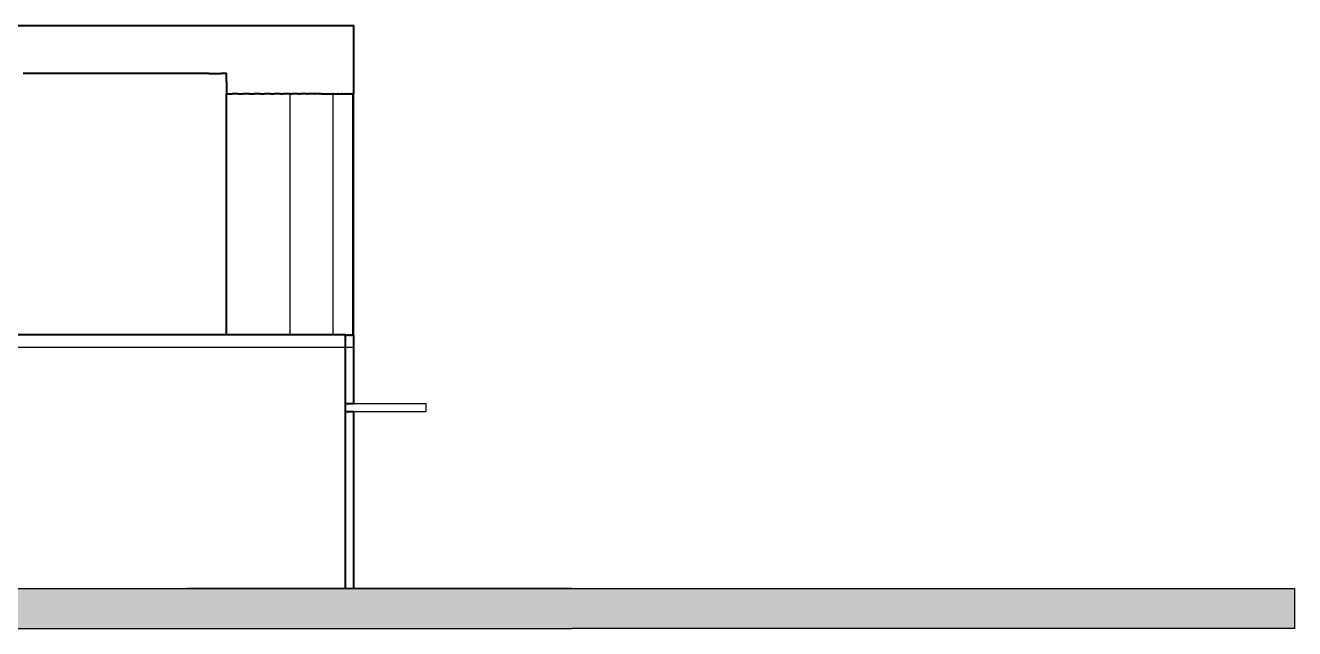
# Model space of a CAD drawing. Header units: millimetres. Extents: x -1966 to 205283, y -140015 to 7000.
# Drawn here: x 110641 to 126435, y -500 to 7000 of the extents above; entities that cross this region are included whole.
import ezdxf

# ---------------------------------------------------------------- set-up
doc = ezdxf.new("R2010")
doc.units = ezdxf.units.MM
doc.header["$LTSCALE"] = 1000
doc.layers.add('1', color=7, linetype='Continuous', lineweight=40)

msp = doc.modelspace()

# ---------------------------------------------------------------- hatches: boundary and pattern name
at = {"layer": '1'}
h = msp.add_hatch(color=256, dxfattribs=at)
h.dxf.hatch_style = 1
h.paths.add_polyline_path([(126434.7, 0.1), (117434.7, 0.1), (115744.6, 0.1), (114726.1, 0.1), (113728.9, 0.1), (112999.2, 0.1), (109138.5, 0.1), (106743.7, 0.1), (106402, 0.1), (105601.8, 0.1), (104713.7, 0.1), (104496.8, 0.1), (104280, 0.1), (104063.2, 0.1), (102614.6, 0.1), (101884.9, 0.1), (95486.1, 0.1), (95486.1, -499.9), (117434.7, -499.9), (126434.7, -499.9)])

# ---------------------------------------------------------------- linework, layer by layer
for p, q in [((113932.5, 6150.1), (113932.5, 3151.1)), ((114468.4, 6150.1), (114468.4, 3151.1)), ((114709.9, 6150.1), (114709.9, 3150.1)), ((98426.2, 3000.1), (114626.2, 3000.1)), ((114626.2, 3000.1), (114663.1, 3000.1)), ((114663.1, 3000.1), (114691.5, 3000.1)), ((114691.5, 3000.1), (114711.6, 3000.1)), ((114711.6, 3000.1), (114723.1, 3000.1)), ((114723.1, 3000.1), (114726.1, 3000.1)), ((114726.1, 2300.1), (115626.2, 2300.1)), ((115626.2, 2200.1), (115626.2, 2300.1)), ((114726.1, 2200.1), (115626.2, 2200.1)), ((98426.2, 0.1), (114626.2, 0.1)), ((105351.1, 0.1), (112659.2, 0.1)), ((109138.5, 0.1), (112999.2, 0.1)), ((115876.7, 0.1), (112659.2, 0.1)), ((112999.2, 0.1), (116171.8, 0.1)), ((113728.9, 0.1), (116901.5, 0.1)), ((115735.7, 0.1), (113728.9, 0.1)), ((114626.2, 0.1), (114663.1, 0.1)), ((114663.1, 0.1), (114691.5, 0.1)), ((114691.5, 0.1), (114711.6, 0.1)), ((114711.6, 0.1), (114723.1, 0.1)), ((114723.1, 0.1), (114726.1, 0.1)), ((117434.7, 0.1), (114726.1, 0.1)), ((114768.5, 0.1), (114726.1, 0.1)), ((114812.9, 0.1), (114726.1, 0.1)), ((114779.4, 0.1), (114726.1, 0.1)), ((115068.1, 0.1), (114726.1, 0.1)), ((114919, 0.1), (114726.1, 0.1)), ((115301.3, 0.1), (114726.1, 0.1)), ((114922.7, 0.1), (114726.1, 0.1)), ((114973.3, 0.1), (114726.1, 0.1)), ((115179.5, 0.1), (114726.1, 0.1)), ((115179.5, 0.1), (114726.1, 0.1)), ((116917, 0.1), (114726.1, 0.1)), ((114912.8, 0.1), (114752.6, 0.1)), ((114829, 0.1), (114767.9, 0.1)), ((114974.2, 0.1), (114816.5, 0.1)), ((115055.3, 0.1), (114856.3, 0.1)), ((115154.6, 0.1), (114892.3, 0.1)), ((115084, 0.1), (114940.2, 0.1)), ((115196.2, 0.1), (114972.7, 0.1)), ((115325.8, 0.1), (115013, 0.1)), ((115148.1, 0.1), (115025.3, 0.1)), ((115369, 0.1), (115091.6, 0.1)), ((115170, 0.1), (115107.1, 0.1)), ((115267, 0.1), (115154.6, 0.1)), ((115345.5, 0.1), (115267, 0.1)), ((115303.6, 0.1), (115296, 0.1)), ((115393.8, 0.1), (115317.3, 0.1)), ((115421.2, 0.1), (115408.8, 0.1)), ((116171.8, 0.1), (115717.9, 0.1)), ((115717.9, 0.1), (117434.7, 0.1)), ((115735.7, 0.1), (117434.7, 0.1)), ((115744.6, 0.1), (117434.7, 0.1)), ((116946.4, 0.1), (115876.7, 0.1)), ((115934.8, 0.1), (117434.7, 0.1)), ((116151.6, 0.1), (117434.7, 0.1)), ((116946.4, 0.1), (116465.4, 0.1)), ((116465.4, 0.1), (117434.7, 0.1)), ((117434.7, 0.1), (116901.5, 0.1)), ((117434.7, 0.1), (116917, 0.1)), ((95486.1, -499.9), (117434.7, -499.9))]:
    msp.add_line(p, q)
msp.add_lwpolyline([(117434.7, 0.1), (126434.7, 0.1), (126434.7, -499.9), (117434.7, -499.9)])
for p, q in [((110491.8, 7000.1), (110659.9, 7000.1)), ((110659.9, 7000.1), (110828.9, 7000.1)), ((110828.9, 7000.1), (110998.7, 7000.1)), ((110998.7, 7000.1), (111168.7, 7000.1)), ((111168.7, 7000.1), (111338.7, 7000.1)), ((111338.7, 7000.1), (111508.2, 7000.1)), ((111508.2, 7000.1), (111676.8, 7000.1)), ((111676.8, 7000.1), (111844.2, 7000.1)), ((111844.2, 7000.1), (112010, 7000.1)), ((112010, 7000.1), (112173.8, 7000.1)), ((112173.8, 7000.1), (112335.3, 7000.1)), ((112335.3, 7000.1), (112494.1, 7000.1)), ((112494.1, 7000.1), (112649.8, 7000.1)), ((112649.8, 7000.1), (112802.1, 7000.1)), ((112802.1, 7000.1), (112950.7, 7000.1)), ((112950.7, 7000.1), (113095.2, 7000.1)), ((113095.2, 7000.1), (113235.4, 7000.1)), ((113235.4, 7000.1), (113370.8, 7000.1)), ((113370.8, 7000.1), (113501.2, 7000.1)), ((113501.2, 7000.1), (113626.3, 7000.1)), ((113626.3, 7000.1), (113745.9, 7000.1)), ((113745.9, 7000.1), (113859.5, 7000.1)), ((113859.5, 7000.1), (113967.1, 7000.1)), ((113967.1, 7000.1), (114068.4, 7000.1)), ((114068.4, 7000.1), (114163.1, 7000.1)), ((114163.1, 7000.1), (114251, 7000.1)), ((114251, 7000.1), (114331.9, 7000.1)), ((114331.9, 7000.1), (114405.7, 7000.1)), ((114405.7, 7000.1), (114472.2, 7000.1)), ((114472.2, 7000.1), (114531.2, 7000.1)), ((114531.2, 7000.1), (114582.6, 7000.1)), ((114582.6, 7000.1), (114626.3, 7000.1)), ((114626.3, 7000.1), (114662.1, 7000.1)), ((114662.1, 7000.1), (114690.1, 7000.1)), ((114690.1, 7000.1), (114710.2, 7000.1)), ((114710.2, 7000.1), (114722.2, 7000.1)), ((114722.2, 7000.1), (114726.2, 7000.1)), ((114726.2, 6850.1), (114726.2, 7000.1)), ((114726.2, 6150.1), (114726.2, 6850.1)), ((110784, 6400.1), (110613.9, 6400.1)), ((110954.9, 6400.1), (110784, 6400.1)), ((111126.2, 6400.1), (110954.9, 6400.1)), ((111297.5, 6400.1), (111126.2, 6400.1)), ((111468.4, 6400.1), (111297.5, 6400.1)), ((111638.6, 6400.1), (111468.4, 6400.1)), ((111807.5, 6400.1), (111638.6, 6400.1)), ((111975, 6400.1), (111807.5, 6400.1)), ((112140.5, 6400.1), (111975, 6400.1)), ((112303.7, 6400.1), (112140.5, 6400.1)), ((112464.2, 6400.1), (112303.7, 6400.1)), ((112621.7, 6400.1), (112464.2, 6400.1)), ((112775.8, 6400.1), (112621.7, 6400.1)), ((112926.2, 6400.1), (112775.8, 6400.1)), ((112926.2, 6400.1), (113072.5, 6400.1)), ((113144.7, 6400.1), (113072.5, 6400.1)), ((113144.7, 6300.1), (113144.7, 6400.1)), ((113144.7, 6300.1), (113144.7, 6150.1)), ((113144.7, 3151.1), (113144.7, 6150.1)), ((113144.7, 6150.1), (113214.4, 6150.1)), ((113290.5, 6150.1), (113214.4, 6150.1)), ((113290.5, 6150.1), (113351.6, 6150.1)), ((113431, 6150.1), (113351.6, 6150.1)), ((113431, 6150.1), (113483.7, 6150.1)), ((113565.8, 6150.1), (113483.7, 6150.1)), ((113565.8, 6150.1), (113610.5, 6150.1)), ((113694.5, 6150.1), (113610.5, 6150.1)), ((113694.5, 6150.1), (113731.7, 6150.1)), ((113816.8, 6150.1), (113731.7, 6150.1)), ((113816.8, 6150.1), (113846.9, 6150.1)), ((113932.5, 6150.1), (113846.9, 6150.1)), ((113932.5, 6150.1), (113956, 6150.1)), ((114041.3, 6150.1), (113956, 6150.1)), ((114041.3, 6150.1), (114058.7, 6150.1)), ((114142.8, 6150.1), (114058.7, 6150.1)), ((114142.8, 6150.1), (114154.7, 6150.1)), ((114236.8, 6150.1), (114154.7, 6150.1)), ((114236.8, 6150.1), (114243.9, 6150.1)), ((114323.2, 6150.1), (114243.9, 6150.1)), ((114323.2, 6150.1), (114326, 6150.1)), ((114326, 6150.1), (114400.9, 6150.1)), ((114401.6, 6150.1), (114400.9, 6150.1)), ((114401.6, 6150.1), (114468.4, 6150.1)), ((114471.9, 6150.1), (114468.4, 6150.1)), ((114471.9, 6150.1), (114528.2, 6150.1)), ((114533.9, 6150.1), (114528.2, 6150.1)), ((114533.9, 6150.1), (114580.4, 6150.1)), ((114587.4, 6150.1), (114580.4, 6150.1)), ((114587.4, 6150.1), (114624.8, 6150.1)), ((114632.4, 6150.1), (114624.8, 6150.1)), ((114632.4, 6150.1), (114661.2, 6150.1)), ((114668.7, 6150.1), (114661.2, 6150.1)), ((114668.7, 6150.1), (114689.6, 6150.1)), ((114696.2, 6150.1), (114689.6, 6150.1)), ((114696.2, 6150.1), (114709.9, 6150.1)), ((114714.9, 6150.1), (114709.9, 6150.1)), ((114714.9, 6150.1), (114722.2, 6150.1)), ((114724.6, 6150.1), (114722.2, 6150.1)), ((114724.6, 6150.1), (114725.5, 6150.1)), ((114725.5, 3150.1), (114725.5, 6150.1)), ((114725.5, 6150.1), (114726.2, 6150.1)), ((113144.7, 3151.1), (110126.2, 3151.1)), ((113290.5, 3151.1), (113144.7, 3151.1)), ((113431, 3151.1), (113290.5, 3151.1)), ((113565.8, 3151.1), (113431, 3151.1)), ((113694.5, 3151.1), (113565.8, 3151.1)), ((113816.8, 3151.1), (113694.5, 3151.1)), ((113932.5, 3151.1), (113816.8, 3151.1)), ((114041.3, 3151.1), (113932.5, 3151.1)), ((114142.8, 3151.1), (114041.3, 3151.1)), ((114236.8, 3151.1), (114142.8, 3151.1)), ((114323.2, 3151.1), (114236.8, 3151.1)), ((114401.6, 3151.1), (114323.2, 3151.1)), ((114471.9, 3151.1), (114401.6, 3151.1)), ((114533.9, 3151.1), (114471.9, 3151.1)), ((114587.4, 3151.1), (114533.9, 3151.1)), ((114626.2, 3151.1), (114587.4, 3151.1)), ((114626.2, 3150.1), (114626.2, 3151.1)), ((114626.2, 3000.1), (114626.2, 3150.1)), ((114629.1, 3150.1), (114626.2, 3150.1)), ((114629.1, 3150.1), (114632.4, 3150.1)), ((114632.4, 3150.1), (114646.4, 3150.1)), ((114663.1, 3150.1), (114646.4, 3150.1)), ((114665.6, 3150.1), (114663.1, 3150.1)), ((114665.6, 3150.1), (114668.7, 3150.1)), ((114668.7, 3150.1), (114679.1, 3150.1)), ((114691.5, 3150.1), (114679.1, 3150.1)), ((114693.6, 3150.1), (114691.5, 3150.1)), ((114693.6, 3150.1), (114696.2, 3150.1)), ((114696.2, 3150.1), (114703.1, 3150.1)), ((114711.6, 3150.1), (114703.1, 3150.1)), ((114712.9, 3150.1), (114711.6, 3150.1)), ((114712.9, 3150.1), (114714.9, 3150.1)), ((114714.9, 3150.1), (114718.4, 3150.1)), ((114723.1, 3150.1), (114718.4, 3150.1)), ((114723.5, 3150.1), (114723.1, 3150.1)), ((114723.5, 3150.1), (114724.6, 3150.1)), ((114724.9, 3150.1), (114724.6, 3150.1)), ((114725.5, 3150.1), (114724.9, 3150.1)), ((114726.1, 3150.1), (114725.5, 3150.1)), ((114726.1, 3000.1), (114726.1, 3150.1)), ((114626.2, 2300.1), (114626.2, 3000.1)), ((114726.1, 2300.1), (114726.1, 3000.1)), ((114626.2, 2200.1), (114626.2, 2300.1)), ((114626.2, 2300.1), (114663.1, 2300.1)), ((114626.2, 2200.1), (114626.2, 2300.1)), ((114663.1, 2300.1), (114691.5, 2300.1)), ((114691.5, 2300.1), (114711.6, 2300.1)), ((114711.6, 2300.1), (114723.1, 2300.1)), ((114723.1, 2300.1), (114726.1, 2300.1)), ((114626.2, 0.1), (114626.2, 2200.1)), ((114626.2, 2200.1), (114663.1, 2200.1)), ((114663.1, 2200.1), (114691.5, 2200.1)), ((114691.5, 2200.1), (114711.6, 2200.1)), ((114711.6, 2200.1), (114723.1, 2200.1)), ((114723.1, 2200.1), (114726.1, 2200.1)), ((114726.1, 0.1), (114726.1, 2200.1))]:
    msp.add_line(p, q, dxfattribs=at)

doc.saveas('drawing.dxf')
